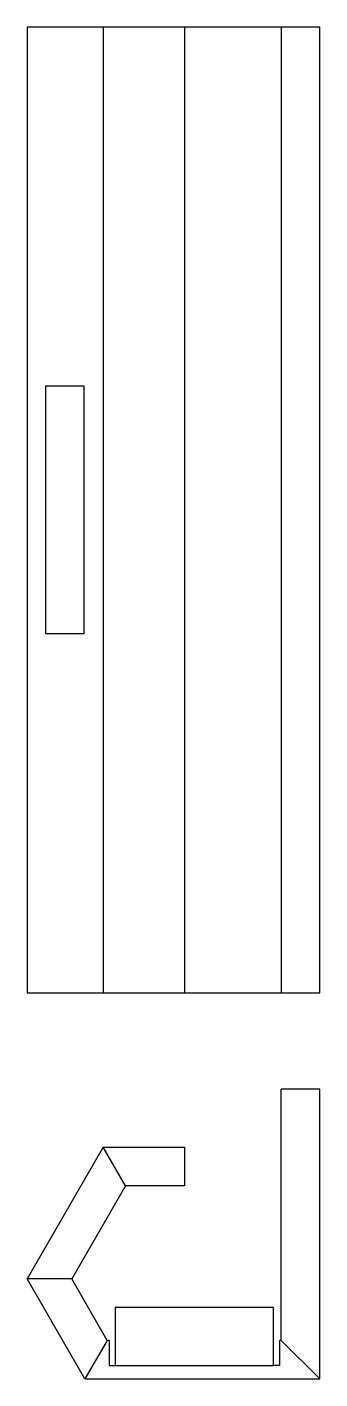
# Model space of a CAD drawing. Header units: millimetres. Extents: x -151 to 0, y 0 to 700.
import ezdxf

# ---------------------------------------------------------------- set-up
doc = ezdxf.new("R2010")
doc.units = ezdxf.units.MM
doc.layers.get('0').update_dxf_attribs({"linetype": 'CONTINUOUS', "lineweight": 25, "true_color": 0x000000})

msp = doc.modelspace()

# ---------------------------------------------------------------- linework, layer by layer
for p, q in [((0, 700), (-151.49, 700)), ((-151.49, 700), (-151.49, 200)), ((-112.16, 700), (-112.16, 200)), ((-70, 700), (-70, 200)), ((-20, 700), (-20, 200)), ((0, 200), (0, 700)), ((-122, 514), (-142, 514)), ((-142, 514), (-142, 386)), ((-122, 386), (-122, 514)), ((-142, 386), (-122, 386)), ((-151.49, 200), (0, 200)), ((-20, 20), (-20, 150)), ((0, 150), (-20, 150)), ((0, 0), (0, 150)), ((-112.16, 120), (-151.49, 51.87)), ((-112.16, 120), (-70, 120)), ((-100.61, 100), (-112.16, 120)), ((-70, 120), (-70, 100)), ((-100.61, 100), (-128.4, 51.87)), ((-89.06, 100), (-100.61, 100)), ((-70, 100), (-89.06, 100)), ((-121.55, 0), (-151.49, 51.87)), ((-128.4, 51.87), (-151.49, 51.87)), ((-110, 20), (-128.4, 51.87)), ((-24, 37), (-106, 37)), ((-106, 37), (-106, 7)), ((-24, 7), (-24, 37)), ((-110, 20), (-121.55, 0)), ((-109, 20), (-110, 20)), ((-109, 20), (-109, 7)), ((-20, 20), (-21, 20)), ((-21, 20), (-21, 7)), ((-20, 20), (0, 0)), ((-109, 7), (-106, 7)), ((-106, 7), (-24, 7)), ((-21, 7), (-24, 7)), ((-121.55, 0), (0, 0))]:
    msp.add_line(p, q)

doc.saveas('drawing.dxf')
